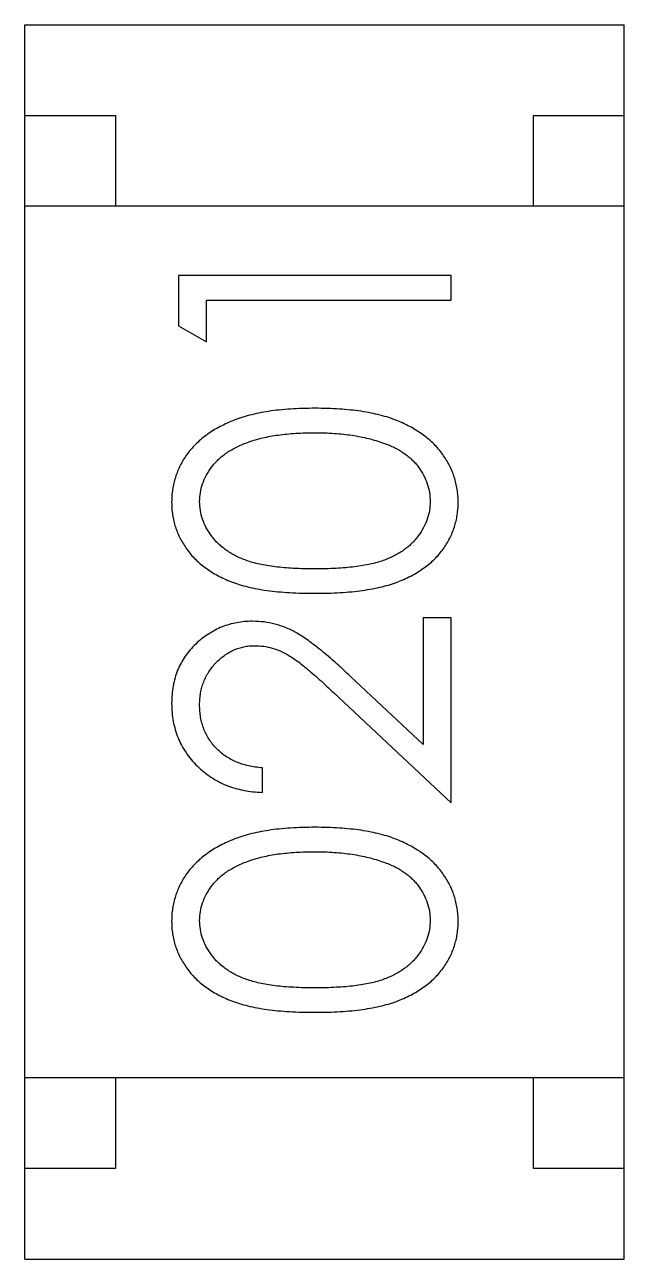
# Model space of a CAD drawing. Header units: millimetres. Extents: x 563 to 681, y 173 to 284.
# Drawn here: x 659.991 to 660.321, y 176.765 to 177.445 of the extents above; entities that cross this region are included whole.
import ezdxf

# ---------------------------------------------------------------- set-up
doc = ezdxf.new("R2010")
doc.units = ezdxf.units.MM
doc.header["$LTSCALE"] = 30.734
doc.layers.get('0').update_dxf_attribs({"linetype": 'CONTINUOUS'})

msp = doc.modelspace()

# ---------------------------------------------------------------- linework, layer by layer
at = {"linetype": 'Continuous'}
for p, q in [((659.99056, 177.4452), (660.32056, 177.4452)), ((659.99056, 176.7652), (659.99056, 177.4452)), ((660.32056, 176.7652), (660.32056, 177.4452)), ((659.99056, 177.3952), (660.04056, 177.3952)), ((660.04056, 177.3952), (660.04056, 177.3452)), ((660.27056, 177.3952), (660.32056, 177.3952)), ((660.27056, 177.3452), (660.27056, 177.3952)), ((660.32056, 177.3452), (659.99056, 177.3452)), ((660.22528, 177.30701), (660.07528, 177.30701)), ((660.07528, 177.30701), (660.07528, 177.27927)), ((660.22528, 177.29354), (660.22528, 177.30701)), ((660.09066, 177.29354), (660.22528, 177.29354)), ((660.09066, 177.27047), (660.09066, 177.29354)), ((660.07528, 177.27927), (660.09066, 177.27047)), ((660.22528, 177.11854), (660.20989, 177.11854)), ((660.20989, 177.11854), (660.20989, 177.04874)), ((660.22528, 177.01662), (660.22528, 177.11854)), ((660.20989, 177.04874), (660.16984, 177.08627)), ((660.1632, 177.07479), (660.22528, 177.01662)), ((660.12143, 177.02239), (660.12143, 177.03585)), ((660.32056, 176.8652), (659.99056, 176.8652)), ((660.04056, 176.8652), (660.04056, 176.8152)), ((660.27056, 176.8152), (660.27056, 176.8652)), ((660.04056, 176.8152), (659.99056, 176.8152)), ((660.32056, 176.8152), (660.27056, 176.8152)), ((659.99056, 176.7652), (660.32056, 176.7652))]:
    msp.add_line(p, q, dxfattribs=at)
for points, knots in [([(660.15034, 177.23393), (660.14803, 177.2339), (660.14354, 177.23385), (660.13698, 177.23356), (660.13077, 177.23302), (660.12493, 177.23228), (660.11945, 177.23132), (660.11433, 177.23017), (660.10958, 177.22874), (660.10516, 177.22716), (660.10108, 177.22533), (660.09723, 177.22343), (660.09368, 177.2213), (660.09037, 177.21907), (660.08735, 177.21664), (660.08457, 177.21408), (660.08205, 177.21136), (660.07982, 177.20848), (660.07782, 177.20551), (660.07612, 177.20242), (660.07466, 177.19925), (660.0735, 177.19599), (660.07256, 177.19266), (660.07189, 177.18923), (660.07149, 177.18572), (660.07145, 177.18335), (660.07143, 177.18216)], [0, 0, 0, 0, 0.065278, 0.127205, 0.186168, 0.241675, 0.294115, 0.343609, 0.390387, 0.434463, 0.476646, 0.517002, 0.555936, 0.593716, 0.630057, 0.665601, 0.700745, 0.734917, 0.768681, 0.802087, 0.834849, 0.867433, 0.900138, 0.932806, 0.966212, 1, 1, 1, 1]), ([(660.22912, 177.18216), (660.22911, 177.18335), (660.22907, 177.18572), (660.22862, 177.18924), (660.22797, 177.19268), (660.22704, 177.19602), (660.22582, 177.19928), (660.22439, 177.20248), (660.22263, 177.20557), (660.22065, 177.20858), (660.21839, 177.21147), (660.21586, 177.2142), (660.21309, 177.2168), (660.21004, 177.21921), (660.20674, 177.22146), (660.20317, 177.22353), (660.19937, 177.22546), (660.1953, 177.22723), (660.19092, 177.22886), (660.18617, 177.23017), (660.18108, 177.23135), (660.17563, 177.23232), (660.16981, 177.23301), (660.16364, 177.23357), (660.1571, 177.23385), (660.15263, 177.2339), (660.15034, 177.23393)], [0, 0, 0, 0, 0.033824, 0.067298, 0.10028, 0.133019, 0.165736, 0.198792, 0.232372, 0.266409, 0.301016, 0.336196, 0.371972, 0.408574, 0.446394, 0.485225, 0.525372, 0.567224, 0.611081, 0.65775, 0.70702, 0.759235, 0.814484, 0.873227, 0.934937, 1, 1, 1, 1]), ([(660.08682, 177.18261), (660.0869, 177.18425), (660.08708, 177.18753), (660.08831, 177.19238), (660.09046, 177.19705), (660.0928, 177.2008), (660.09509, 177.20366), (660.0971, 177.2057), (660.09931, 177.20767), (660.1018, 177.20947), (660.10451, 177.21115), (660.10746, 177.2127), (660.11063, 177.21416), (660.11405, 177.21548), (660.11773, 177.21663), (660.12163, 177.21771), (660.12581, 177.21852), (660.13021, 177.21926), (660.13488, 177.21977), (660.13978, 177.22022), (660.14495, 177.2204), (660.14848, 177.22044), (660.15028, 177.22047)], [0, 0, 0, 0, 0.059689, 0.119507, 0.181075, 0.246162, 0.279894, 0.314468, 0.350403, 0.387474, 0.426147, 0.466624, 0.508745, 0.553328, 0.600058, 0.649177, 0.700552, 0.754894, 0.811825, 0.871514, 0.934319, 1, 1, 1, 1]), ([(660.15028, 177.22047), (660.15208, 177.22045), (660.15563, 177.22042), (660.16085, 177.22015), (660.16587, 177.21969), (660.17069, 177.21911), (660.17529, 177.21827), (660.17972, 177.21734), (660.18393, 177.21616), (660.18665, 177.21524), (660.18799, 177.21479)], [0, 0, 0, 0, 0.141157, 0.277773, 0.409244, 0.535676, 0.657497, 0.775458, 0.889412, 1, 1, 1, 1]), ([(660.18799, 177.21479), (660.18904, 177.2144), (660.19108, 177.21364), (660.19402, 177.21231), (660.19674, 177.21085), (660.19926, 177.20924), (660.20157, 177.20749), (660.20371, 177.20565), (660.20563, 177.20364), (660.20787, 177.20083), (660.21022, 177.19714), (660.21221, 177.19244), (660.21353, 177.18759), (660.21367, 177.18427), (660.21374, 177.18261)], [0, 0, 0, 0, 0.075949, 0.148549, 0.218996, 0.286119, 0.351826, 0.416074, 0.478265, 0.540325, 0.660405, 0.774606, 0.887187, 1, 1, 1, 1]), ([(660.07143, 177.18216), (660.07145, 177.18097), (660.07149, 177.17864), (660.0719, 177.17518), (660.07255, 177.17182), (660.0735, 177.16853), (660.07466, 177.16531), (660.07612, 177.16219), (660.07784, 177.15917), (660.07979, 177.15621), (660.08201, 177.1534), (660.08445, 177.15073), (660.08717, 177.14827), (660.09013, 177.14594), (660.09335, 177.1438), (660.09678, 177.14176), (660.10049, 177.13994), (660.10445, 177.13827), (660.10876, 177.13679), (660.11346, 177.13551), (660.11857, 177.13439), (660.12411, 177.13355), (660.13008, 177.13286), (660.13646, 177.13235), (660.14326, 177.13205), (660.14793, 177.13202), (660.15034, 177.13201)], [0, 0, 0, 0, 0.033742, 0.066533, 0.099153, 0.13154, 0.164087, 0.196563, 0.229707, 0.263315, 0.297504, 0.331686, 0.366482, 0.4021, 0.438958, 0.476748, 0.515985, 0.556589, 0.599519, 0.645765, 0.695487, 0.748721, 0.805687, 0.866754, 0.931405, 1, 1, 1, 1]), ([(660.15028, 177.14547), (660.14826, 177.14547), (660.14436, 177.14548), (660.1387, 177.14574), (660.13341, 177.14608), (660.12852, 177.14661), (660.12398, 177.1472), (660.11985, 177.14803), (660.11609, 177.14894), (660.11268, 177.15003), (660.10957, 177.15128), (660.10666, 177.15263), (660.10396, 177.15413), (660.10145, 177.15576), (660.09912, 177.15751), (660.09699, 177.1594), (660.09505, 177.16142), (660.09281, 177.16428), (660.09045, 177.16802), (660.08831, 177.17272), (660.08708, 177.17763), (660.0869, 177.18095), (660.08682, 177.18261)], [0, 0, 0, 0, 0.073302, 0.142286, 0.206253, 0.266017, 0.321612, 0.372532, 0.419497, 0.462398, 0.502825, 0.541489, 0.579034, 0.615143, 0.650298, 0.684912, 0.718701, 0.752189, 0.817245, 0.879117, 0.939613, 1, 1, 1, 1]), ([(660.21374, 177.18261), (660.21366, 177.18096), (660.21349, 177.17765), (660.21219, 177.17278), (660.21012, 177.16804), (660.20774, 177.16428), (660.20544, 177.16143), (660.20352, 177.15936), (660.20136, 177.15748), (660.19905, 177.1557), (660.19654, 177.15407), (660.19383, 177.15261), (660.19093, 177.15125), (660.18782, 177.15), (660.18441, 177.14891), (660.18064, 177.14799), (660.17649, 177.14723), (660.17199, 177.14655), (660.16709, 177.1461), (660.16182, 177.14574), (660.15617, 177.14548), (660.15228, 177.14547), (660.15028, 177.14547)], [0, 0, 0, 0, 0.060034, 0.120278, 0.182348, 0.247919, 0.281641, 0.315701, 0.350322, 0.385703, 0.421819, 0.459196, 0.497866, 0.538301, 0.58121, 0.628183, 0.679403, 0.734699, 0.794074, 0.858416, 0.927049, 1, 1, 1, 1]), ([(660.15034, 177.13201), (660.15272, 177.13202), (660.15736, 177.13205), (660.16413, 177.13235), (660.17048, 177.13285), (660.17643, 177.13357), (660.18196, 177.13447), (660.18711, 177.13552), (660.19183, 177.13685), (660.19616, 177.13836), (660.20016, 177.14006), (660.20389, 177.14192), (660.20735, 177.14393), (660.21055, 177.14611), (660.21353, 177.14841), (660.21626, 177.15088), (660.21869, 177.15354), (660.22089, 177.15633), (660.22281, 177.15926), (660.2245, 177.16227), (660.22596, 177.16536), (660.22708, 177.16856), (660.228, 177.17183), (660.22866, 177.17518), (660.22907, 177.17864), (660.2291, 177.18097), (660.22912, 177.18216)], [0, 0, 0, 0, 0.068113, 0.132564, 0.193427, 0.250218, 0.303569, 0.353576, 0.400235, 0.443586, 0.484619, 0.524292, 0.56238, 0.599049, 0.63494, 0.669782, 0.704009, 0.737842, 0.771098, 0.803896, 0.836415, 0.868639, 0.900715, 0.933378, 0.966213, 1, 1, 1, 1]), ([(660.11602, 177.11662), (660.11454, 177.11658), (660.11162, 177.11649), (660.10731, 177.11592), (660.10316, 177.11491), (660.09914, 177.11358), (660.0953, 177.11177), (660.0916, 177.1096), (660.08802, 177.10707), (660.08467, 177.10413), (660.08153, 177.10093), (660.07887, 177.09738), (660.07656, 177.09363), (660.07464, 177.08965), (660.07321, 177.08539), (660.0722, 177.0809), (660.07155, 177.07619), (660.07147, 177.07295), (660.07143, 177.07131)], [0, 0, 0, 0, 0.06271, 0.123347, 0.183401, 0.242828, 0.302097, 0.36242, 0.423725, 0.487032, 0.550491, 0.612709, 0.674265, 0.73617, 0.799211, 0.863483, 0.930525, 1, 1, 1, 1]), ([(660.16984, 177.08627), (660.1683, 177.08771), (660.16533, 177.09048), (660.16098, 177.09443), (660.15685, 177.09799), (660.15297, 177.10118), (660.14935, 177.10404), (660.14596, 177.1065), (660.14281, 177.1086), (660.13898, 177.11094), (660.13424, 177.11325), (660.12834, 177.11517), (660.12225, 177.11641), (660.11811, 177.11655), (660.11602, 177.11662)], [0, 0, 0, 0, 0.09953, 0.192079, 0.277712, 0.357454, 0.429648, 0.495771, 0.555538, 0.608657, 0.707578, 0.804328, 0.901298, 1, 1, 1, 1]), ([(660.08682, 177.07062), (660.08685, 177.07174), (660.08691, 177.07395), (660.08734, 177.07717), (660.08803, 177.08028), (660.08902, 177.08324), (660.09028, 177.08608), (660.09183, 177.08878), (660.09368, 177.09134), (660.09576, 177.09376), (660.09804, 177.09596), (660.10047, 177.09786), (660.10298, 177.09951), (660.10562, 177.10086), (660.10837, 177.10189), (660.11123, 177.10261), (660.11418, 177.10308), (660.1162, 177.10313), (660.11723, 177.10316)], [0, 0, 0, 0, 0.068027, 0.133505, 0.19695, 0.26027, 0.322741, 0.384982, 0.448465, 0.513424, 0.578224, 0.640011, 0.700094, 0.760067, 0.819012, 0.877878, 0.938035, 1, 1, 1, 1]), ([(660.11723, 177.10316), (660.11885, 177.1031), (660.12209, 177.10297), (660.12688, 177.10194), (660.13153, 177.10023), (660.13534, 177.09825), (660.13845, 177.09621), (660.14114, 177.09432), (660.14406, 177.09197), (660.14735, 177.08932), (660.15089, 177.08624), (660.15473, 177.08278), (660.15888, 177.07893), (660.16172, 177.07621), (660.1632, 177.07479)], [0, 0, 0, 0, 0.088014, 0.174976, 0.2638, 0.355443, 0.406413, 0.465519, 0.533076, 0.609353, 0.693899, 0.787171, 0.889197, 1, 1, 1, 1]), ([(660.07143, 177.07131), (660.07147, 177.06963), (660.07154, 177.06634), (660.07222, 177.06151), (660.07334, 177.05688), (660.07486, 177.05245), (660.07687, 177.04825), (660.07929, 177.04422), (660.08214, 177.0404), (660.08545, 177.03685), (660.08906, 177.03358), (660.09296, 177.0307), (660.09712, 177.02827), (660.10151, 177.02625), (660.10614, 177.02461), (660.11103, 177.02346), (660.11614, 177.02265), (660.11965, 177.02248), (660.12143, 177.02239)], [0, 0, 0, 0, 0.06445, 0.126725, 0.187421, 0.247417, 0.306749, 0.366595, 0.427749, 0.490235, 0.553031, 0.614805, 0.676505, 0.738096, 0.801021, 0.864897, 0.931209, 1, 1, 1, 1]), ([(660.12143, 177.03585), (660.1201, 177.03598), (660.11749, 177.03623), (660.11372, 177.03697), (660.11016, 177.03792), (660.10684, 177.03915), (660.10376, 177.04067), (660.1009, 177.04241), (660.09826, 177.0444), (660.09589, 177.04666), (660.09376, 177.04912), (660.09188, 177.05174), (660.09031, 177.05452), (660.08905, 177.05745), (660.08805, 177.06053), (660.08733, 177.06376), (660.08691, 177.06714), (660.08685, 177.06945), (660.08682, 177.07062)], [0, 0, 0, 0, 0.073648, 0.143686, 0.210962, 0.275557, 0.338064, 0.399311, 0.4594, 0.51934, 0.579024, 0.637809, 0.695959, 0.754122, 0.813113, 0.873453, 0.935561, 1, 1, 1, 1]), ([(660.15034, 177.00316), (660.14803, 177.00313), (660.14354, 177.00308), (660.13698, 177.00279), (660.13077, 177.00225), (660.12493, 177.00151), (660.11945, 177.00055), (660.11433, 176.9994), (660.10958, 176.99797), (660.10516, 176.99639), (660.10108, 176.99456), (660.09723, 176.99266), (660.09368, 176.99053), (660.09037, 176.9883), (660.08735, 176.98587), (660.08457, 176.98331), (660.08205, 176.9806), (660.07982, 176.97771), (660.07782, 176.97474), (660.07612, 176.97165), (660.07466, 176.96848), (660.0735, 176.96522), (660.07256, 176.96189), (660.07189, 176.95846), (660.07149, 176.95495), (660.07145, 176.95258), (660.07143, 176.95139)], [0, 0, 0, 0, 0.065278, 0.127205, 0.186168, 0.241675, 0.294115, 0.343609, 0.390387, 0.434463, 0.476646, 0.517002, 0.555936, 0.593716, 0.630057, 0.665601, 0.700745, 0.734917, 0.768681, 0.802087, 0.834849, 0.867433, 0.900138, 0.932806, 0.966212, 1, 1, 1, 1]), ([(660.22912, 176.95139), (660.22911, 176.95258), (660.22907, 176.95496), (660.22862, 176.95847), (660.22797, 176.96191), (660.22704, 176.96525), (660.22582, 176.96851), (660.22439, 176.97171), (660.22263, 176.9748), (660.22065, 176.97781), (660.21839, 176.9807), (660.21586, 176.98343), (660.21309, 176.98604), (660.21004, 176.98844), (660.20674, 176.99069), (660.20317, 176.99276), (660.19937, 176.99469), (660.1953, 176.99647), (660.19092, 176.99809), (660.18617, 176.9994), (660.18108, 177.00058), (660.17563, 177.00155), (660.16981, 177.00224), (660.16364, 177.0028), (660.1571, 177.00308), (660.15263, 177.00313), (660.15034, 177.00316)], [0, 0, 0, 0, 0.033824, 0.067298, 0.10028, 0.133019, 0.165736, 0.198792, 0.232372, 0.266409, 0.301016, 0.336196, 0.371972, 0.408574, 0.446394, 0.485225, 0.525372, 0.567224, 0.611081, 0.65775, 0.70702, 0.759235, 0.814484, 0.873227, 0.934937, 1, 1, 1, 1]), ([(660.08682, 176.95184), (660.0869, 176.95348), (660.08708, 176.95676), (660.08831, 176.96161), (660.09046, 176.96628), (660.0928, 176.97003), (660.09509, 176.97289), (660.0971, 176.97494), (660.09931, 176.9769), (660.1018, 176.9787), (660.10451, 176.98038), (660.10746, 176.98193), (660.11063, 176.98339), (660.11405, 176.98471), (660.11773, 176.98586), (660.12163, 176.98694), (660.12581, 176.98775), (660.13021, 176.98849), (660.13488, 176.989), (660.13978, 176.98945), (660.14495, 176.98963), (660.14848, 176.98968), (660.15028, 176.9897)], [0, 0, 0, 0, 0.059689, 0.119507, 0.181075, 0.246162, 0.279894, 0.314468, 0.350403, 0.387474, 0.426147, 0.466624, 0.508745, 0.553328, 0.600058, 0.649177, 0.700552, 0.754894, 0.811825, 0.871514, 0.934319, 1, 1, 1, 1]), ([(660.15028, 176.9897), (660.15208, 176.98968), (660.15563, 176.98965), (660.16085, 176.98938), (660.16587, 176.98892), (660.17069, 176.98834), (660.17529, 176.98751), (660.17972, 176.98657), (660.18393, 176.98539), (660.18665, 176.98447), (660.18799, 176.98402)], [0, 0, 0, 0, 0.141157, 0.277773, 0.409244, 0.535676, 0.657497, 0.775458, 0.889412, 1, 1, 1, 1]), ([(660.18799, 176.98402), (660.18904, 176.98363), (660.19108, 176.98287), (660.19402, 176.98154), (660.19674, 176.98008), (660.19926, 176.97848), (660.20157, 176.97672), (660.20371, 176.97488), (660.20563, 176.97287), (660.20787, 176.97006), (660.21022, 176.96637), (660.21221, 176.96167), (660.21353, 176.95682), (660.21367, 176.9535), (660.21374, 176.95184)], [0, 0, 0, 0, 0.075949, 0.148549, 0.218996, 0.286119, 0.351826, 0.416074, 0.478265, 0.540325, 0.660405, 0.774606, 0.887187, 1, 1, 1, 1]), ([(660.07143, 176.95139), (660.07145, 176.9502), (660.07149, 176.94787), (660.0719, 176.94442), (660.07255, 176.94105), (660.0735, 176.93776), (660.07466, 176.93454), (660.07612, 176.93142), (660.07784, 176.9284), (660.07979, 176.92544), (660.08201, 176.92263), (660.08445, 176.91996), (660.08717, 176.9175), (660.09013, 176.91517), (660.09335, 176.91303), (660.09678, 176.91099), (660.10049, 176.90917), (660.10445, 176.9075), (660.10876, 176.90602), (660.11346, 176.90474), (660.11857, 176.90362), (660.12411, 176.90278), (660.13008, 176.90209), (660.13646, 176.90158), (660.14326, 176.90128), (660.14793, 176.90125), (660.15034, 176.90124)], [0, 0, 0, 0, 0.033742, 0.066533, 0.099153, 0.13154, 0.164087, 0.196563, 0.229707, 0.263315, 0.297504, 0.331686, 0.366482, 0.4021, 0.438958, 0.476748, 0.515985, 0.556589, 0.599519, 0.645765, 0.695487, 0.748721, 0.805687, 0.866754, 0.931405, 1, 1, 1, 1]), ([(660.15028, 176.9147), (660.14826, 176.9147), (660.14436, 176.91471), (660.1387, 176.91498), (660.13341, 176.91531), (660.12852, 176.91584), (660.12398, 176.91643), (660.11985, 176.91727), (660.11609, 176.91817), (660.11268, 176.91927), (660.10957, 176.92051), (660.10666, 176.92186), (660.10396, 176.92336), (660.10145, 176.92499), (660.09912, 176.92674), (660.09699, 176.92863), (660.09505, 176.93065), (660.09281, 176.93351), (660.09045, 176.93725), (660.08831, 176.94195), (660.08708, 176.94686), (660.0869, 176.95018), (660.08682, 176.95184)], [0, 0, 0, 0, 0.073302, 0.142286, 0.206253, 0.266017, 0.321612, 0.372532, 0.419497, 0.462398, 0.502825, 0.541489, 0.579034, 0.615143, 0.650298, 0.684912, 0.718701, 0.752189, 0.817245, 0.879117, 0.939613, 1, 1, 1, 1]), ([(660.21374, 176.95184), (660.21366, 176.95019), (660.21349, 176.94688), (660.21219, 176.94201), (660.21012, 176.93727), (660.20774, 176.93351), (660.20544, 176.93066), (660.20352, 176.9286), (660.20136, 176.92671), (660.19905, 176.92493), (660.19654, 176.9233), (660.19383, 176.92184), (660.19093, 176.92048), (660.18782, 176.91924), (660.18441, 176.91814), (660.18064, 176.91722), (660.17649, 176.91646), (660.17199, 176.91578), (660.16709, 176.91533), (660.16182, 176.91497), (660.15617, 176.91471), (660.15228, 176.9147), (660.15028, 176.9147)], [0, 0, 0, 0, 0.060034, 0.120278, 0.182348, 0.247919, 0.281641, 0.315701, 0.350322, 0.385703, 0.421819, 0.459196, 0.497866, 0.538301, 0.58121, 0.628183, 0.679403, 0.734699, 0.794074, 0.858416, 0.927049, 1, 1, 1, 1]), ([(660.15034, 176.90124), (660.15272, 176.90125), (660.15736, 176.90128), (660.16413, 176.90158), (660.17048, 176.90208), (660.17643, 176.9028), (660.18196, 176.9037), (660.18711, 176.90475), (660.19183, 176.90609), (660.19616, 176.90759), (660.20016, 176.90929), (660.20389, 176.91115), (660.20735, 176.91316), (660.21055, 176.91534), (660.21353, 176.91764), (660.21626, 176.92011), (660.21869, 176.92277), (660.22089, 176.92556), (660.22281, 176.92849), (660.2245, 176.9315), (660.22596, 176.93459), (660.22708, 176.93779), (660.228, 176.94106), (660.22866, 176.94442), (660.22907, 176.94787), (660.2291, 176.9502), (660.22912, 176.95139)], [0, 0, 0, 0, 0.068113, 0.132564, 0.193427, 0.250218, 0.303569, 0.353576, 0.400235, 0.443586, 0.484619, 0.524292, 0.56238, 0.599049, 0.63494, 0.669782, 0.704009, 0.737842, 0.771098, 0.803896, 0.836415, 0.868639, 0.900715, 0.933378, 0.966213, 1, 1, 1, 1])]:
    msp.add_open_spline(points, degree=3, knots=knots, dxfattribs=at)

doc.saveas('drawing.dxf')
